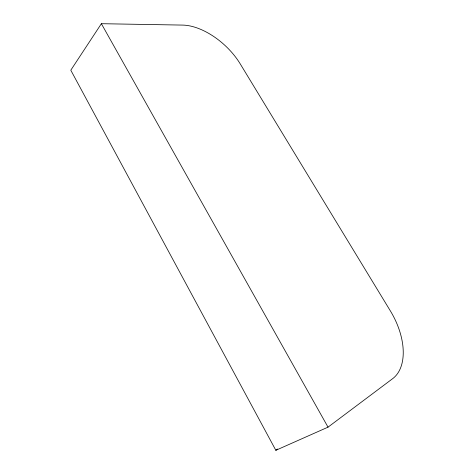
<?xml version="1.0" encoding="UTF-8"?>
<svg xmlns="http://www.w3.org/2000/svg" width="474" height="474" viewBox="0 0 474 474"><rect width="100%" height="100%" fill="white"/><g stroke="black" fill="none" stroke-linecap="round" stroke-linejoin="round"><path stroke-width="0.71" d="M101.371 23.7L70.798 70.205L275.838 450.3L328.026 427.151L392.703 378.625A58.201 34.703 59.5 0 0 390.446 311.039L240.241 63.907A52.17 28.766 42.4 0 0 182.656 25.092L101.371 23.7L328.026 427.151M275.838 450.3L277.634 449.002"/></g></svg>
